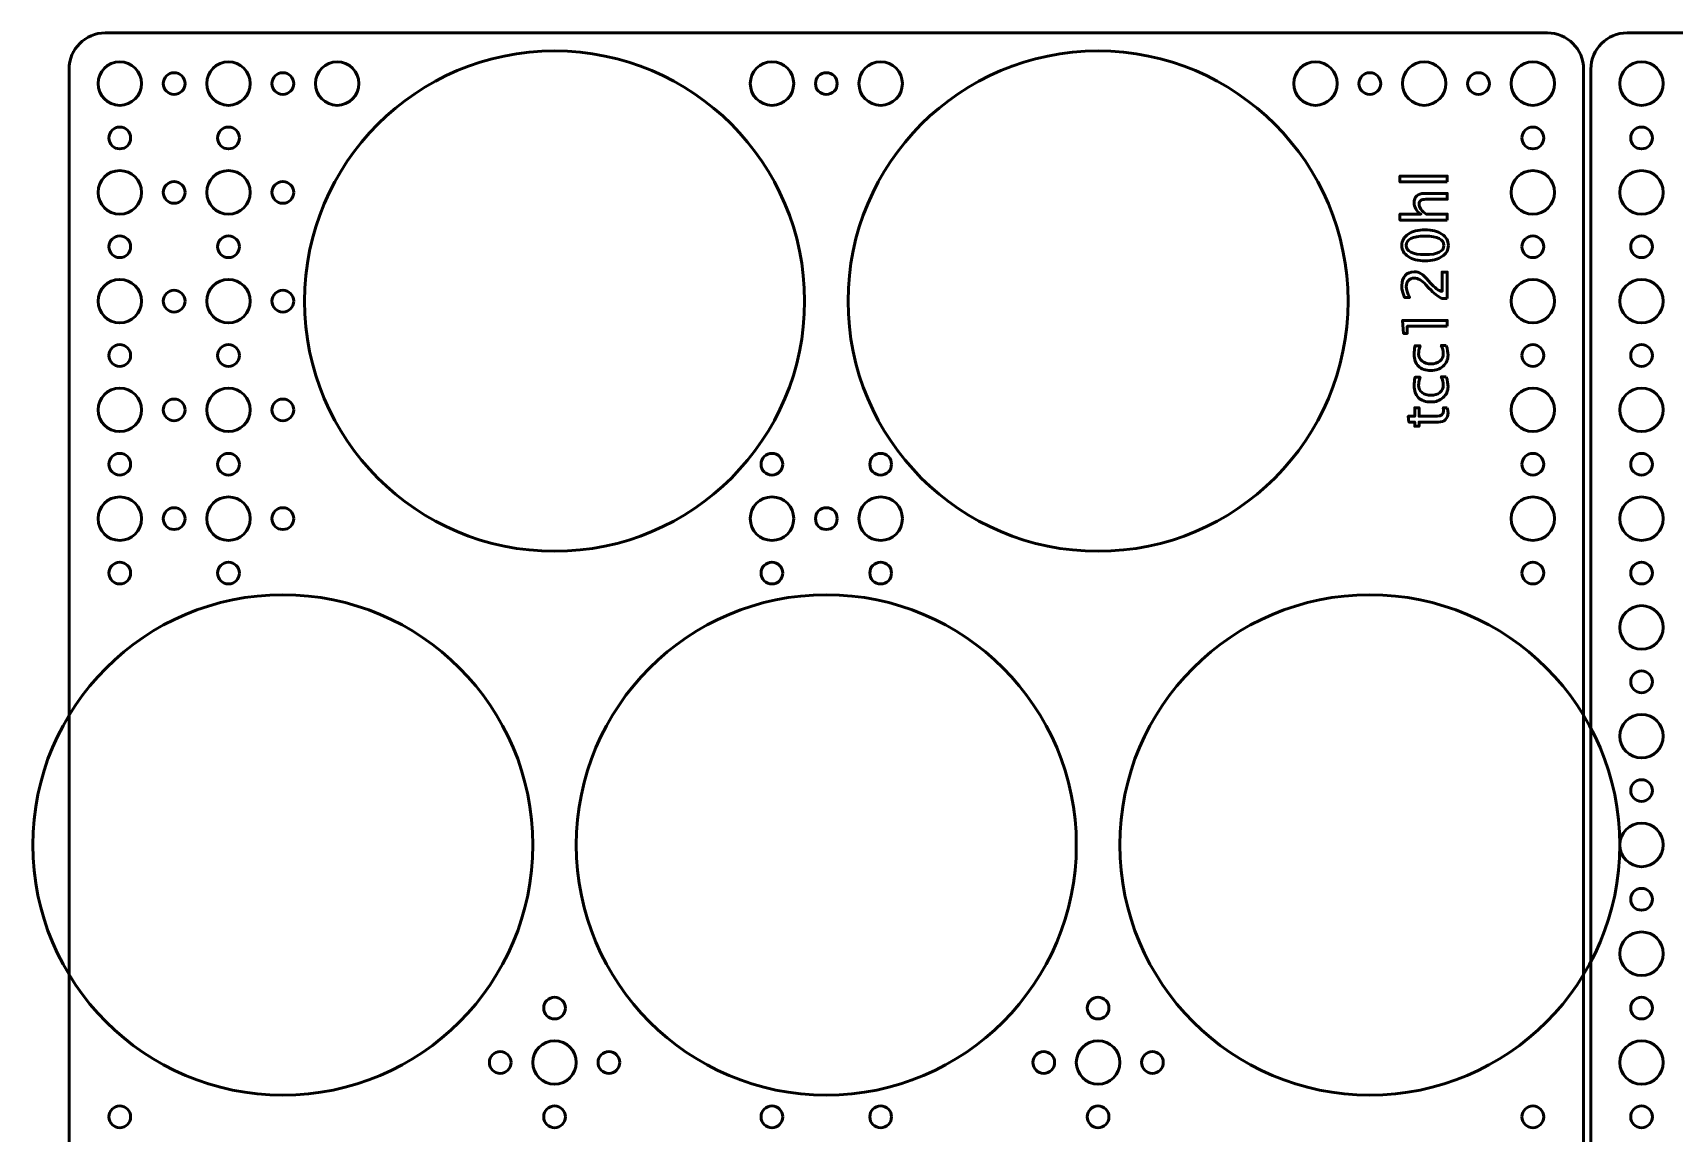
# Model space of a CAD drawing. Header units: centimetres. Extents: x -21.4 to 20.9, y -14.9 to 14.9.
# Drawn here: x -21.45 to 1.2, y -0.22 to 14.95 of the extents above; entities that cross this region are included whole.
import ezdxf

# ---------------------------------------------------------------- set-up
doc = ezdxf.new("R2010")
doc.units = ezdxf.units.CM
doc.header["$MEASUREMENT"] = 0
doc.layers.add('Layer 1', color=7, linetype='Continuous')

msp = doc.modelspace()

# ---------------------------------------------------------------- linework, layer by layer
at = {"layer": 'Layer 1', "lineweight": 53}
for centre, major_axis in [((-20.25001, 14.24999), (0, 0.30001)), ((-18.75001, 14.24999), (0, 0.30001)), ((-14.25, 11.25), (0, 3.45)), ((-17.25001, 14.24999), (0, 0.30001)), ((-11.25001, 14.24999), (0, 0.30001)), ((-6.75, 11.25), (0, 3.45)), ((-9.75001, 14.24999), (0, 0.30001)), ((-3.74999, 14.24999), (0, 0.30001)), ((-2.24999, 14.24999), (0, 0.30001)), ((-0.74999, 14.24999), (0, 0.30001)), ((0.75001, 14.24999), (0, 0.30001)), ((-19.5, 14.25), (0, 0.15)), ((-18, 14.25), (0, 0.15)), ((-10.5, 14.25), (0, 0.15)), ((-3, 14.25), (0, 0.15)), ((-1.5, 14.25), (0, 0.15)), ((0.75001, 12.74999), (0, 0.30001)), ((0.75001, 11.24999), (0, 0.30001)), ((0.75001, 9.74999), (0, 0.30001)), ((0.75001, 8.24999), (0, 0.30001)), ((-18, 3.75), (0, 3.45)), ((-10.5, 3.75), (0, 3.45)), ((-3, 3.75), (0, 3.45)), ((0.75001, 6.74999), (0, 0.30001)), ((0.75001, 5.24999), (0, 0.30001)), ((0.75001, 3.74999), (0, 0.30001)), ((0.75001, 2.24999), (0, 0.30001)), ((0.75001, 0.74999), (0, 0.30001))]:
    msp.add_ellipse(centre, major_axis=major_axis, ratio=1, dxfattribs=at)
for points, knots in [([(-20.95, -14.45), (-20.95, -14.45), (-20.95, 14.45), (-20.95, 14.45), (-20.95, 14.45), (-20.95, 14.72614), (-20.72614, 14.95), (-20.45, 14.95), (-20.45, 14.95), (-20.45, 14.95), (-0.55, 14.95), (-0.55, 14.95), (-0.55, 14.95), (-0.27386, 14.95), (-0.05, 14.72614), (-0.05, 14.45), (-0.05, 14.45), (-0.05, 14.45), (-0.05, -14.45), (-0.05, -14.45), (-0.05, -14.45), (-0.05, -14.72614), (-0.27386, -14.95), (-0.55, -14.95), (-0.55, -14.95), (-0.55, -14.95), (-20.45, -14.95), (-20.45, -14.95), (-20.45, -14.95), (-20.72614, -14.95), (-20.95, -14.72614), (-20.95, -14.45)], [0, 0, 0, 0, 0.11111111, 0.11111111, 0.11111111, 0.11111111, 0.22222222, 0.22222222, 0.22222222, 0.22222222, 0.33333333, 0.33333333, 0.33333333, 0.33333333, 0.44444444, 0.44444444, 0.44444444, 0.44444444, 0.55555556, 0.55555556, 0.55555556, 0.55555556, 0.66666667, 0.66666667, 0.66666667, 0.66666667, 0.77777778, 0.77777778, 0.77777778, 0.77777778, 1, 1, 1, 1]), ([(0.05, -14.45), (0.05, -14.45), (0.05, 14.45), (0.05, 14.45), (0.05, 14.45), (0.05, 14.72614), (0.27386, 14.95), (0.55, 14.95), (0.55, 14.95), (0.55, 14.95), (20.45, 14.95), (20.45, 14.95), (20.45, 14.95), (20.72614, 14.95), (20.95, 14.72614), (20.95, 14.45), (20.95, 14.45), (20.95, 14.45), (20.95, -14.45), (20.95, -14.45), (20.95, -14.45), (20.95, -14.72614), (20.72614, -14.95), (20.45, -14.95), (20.45, -14.95), (20.45, -14.95), (0.55, -14.95), (0.55, -14.95), (0.55, -14.95), (0.27386, -14.95), (0.05, -14.72614), (0.05, -14.45)], [0, 0, 0, 0, 0.11111111, 0.11111111, 0.11111111, 0.11111111, 0.22222222, 0.22222222, 0.22222222, 0.22222222, 0.33333333, 0.33333333, 0.33333333, 0.33333333, 0.44444444, 0.44444444, 0.44444444, 0.44444444, 0.55555556, 0.55555556, 0.55555556, 0.55555556, 0.66666667, 0.66666667, 0.66666667, 0.66666667, 0.77777778, 0.77777778, 0.77777778, 0.77777778, 1, 1, 1, 1]), ([(-20.1, 13.5), (-20.1, 13.58284), (-20.16716, 13.65), (-20.25, 13.65), (-20.25, 13.65), (-20.33284, 13.65), (-20.4, 13.58284), (-20.4, 13.5), (-20.4, 13.5), (-20.4, 13.41716), (-20.33284, 13.35), (-20.25, 13.35), (-20.25, 13.35), (-20.16716, 13.35), (-20.1, 13.41716), (-20.1, 13.5)], [0, 0, 0, 0, 0.2, 0.2, 0.2, 0.2, 0.4, 0.4, 0.4, 0.4, 0.6, 0.6, 0.6, 0.6, 1, 1, 1, 1]), ([(-18.6, 13.5), (-18.6, 13.58284), (-18.66716, 13.65), (-18.75, 13.65), (-18.75, 13.65), (-18.83284, 13.65), (-18.9, 13.58284), (-18.9, 13.5), (-18.9, 13.5), (-18.9, 13.41716), (-18.83284, 13.35), (-18.75, 13.35), (-18.75, 13.35), (-18.66716, 13.35), (-18.6, 13.41716), (-18.6, 13.5)], [0, 0, 0, 0, 0.2, 0.2, 0.2, 0.2, 0.4, 0.4, 0.4, 0.4, 0.6, 0.6, 0.6, 0.6, 1, 1, 1, 1]), ([(-0.9, 13.5), (-0.9, 13.58284), (-0.83284, 13.65), (-0.75, 13.65), (-0.75, 13.65), (-0.66716, 13.65), (-0.6, 13.58284), (-0.6, 13.5), (-0.6, 13.5), (-0.6, 13.41716), (-0.66716, 13.35), (-0.75, 13.35), (-0.75, 13.35), (-0.83284, 13.35), (-0.9, 13.41716), (-0.9, 13.5)], [0, 0, 0, 0, 0.2, 0.2, 0.2, 0.2, 0.4, 0.4, 0.4, 0.4, 0.6, 0.6, 0.6, 0.6, 1, 1, 1, 1]), ([(0.6, 13.5), (0.6, 13.58284), (0.66716, 13.65), (0.75, 13.65), (0.75, 13.65), (0.83284, 13.65), (0.9, 13.58284), (0.9, 13.5), (0.9, 13.5), (0.9, 13.41716), (0.83284, 13.35), (0.75, 13.35), (0.75, 13.35), (0.66716, 13.35), (0.6, 13.41716), (0.6, 13.5)], [0, 0, 0, 0, 0.2, 0.2, 0.2, 0.2, 0.4, 0.4, 0.4, 0.4, 0.6, 0.6, 0.6, 0.6, 1, 1, 1, 1]), ([(-19.95, 12.75), (-19.95, 12.91569), (-20.08431, 13.05), (-20.25, 13.05), (-20.25, 13.05), (-20.41569, 13.05), (-20.55, 12.91569), (-20.55, 12.75), (-20.55, 12.75), (-20.55, 12.58431), (-20.41569, 12.45), (-20.25, 12.45), (-20.25, 12.45), (-20.08431, 12.45), (-19.95, 12.58431), (-19.95, 12.75)], [0, 0, 0, 0, 0.2, 0.2, 0.2, 0.2, 0.4, 0.4, 0.4, 0.4, 0.6, 0.6, 0.6, 0.6, 1, 1, 1, 1]), ([(-18.45, 12.75), (-18.45, 12.91569), (-18.58431, 13.05), (-18.75, 13.05), (-18.75, 13.05), (-18.91569, 13.05), (-19.05, 12.91569), (-19.05, 12.75), (-19.05, 12.75), (-19.05, 12.58431), (-18.91569, 12.45), (-18.75, 12.45), (-18.75, 12.45), (-18.58431, 12.45), (-18.45, 12.58431), (-18.45, 12.75)], [0, 0, 0, 0, 0.2, 0.2, 0.2, 0.2, 0.4, 0.4, 0.4, 0.4, 0.6, 0.6, 0.6, 0.6, 1, 1, 1, 1]), ([(-1.05, 12.75), (-1.05, 12.91569), (-0.91569, 13.05), (-0.75, 13.05), (-0.75, 13.05), (-0.58431, 13.05), (-0.45, 12.91569), (-0.45, 12.75), (-0.45, 12.75), (-0.45, 12.58431), (-0.58431, 12.45), (-0.75, 12.45), (-0.75, 12.45), (-0.91569, 12.45), (-1.05, 12.58431), (-1.05, 12.75)], [0, 0, 0, 0, 0.2, 0.2, 0.2, 0.2, 0.4, 0.4, 0.4, 0.4, 0.6, 0.6, 0.6, 0.6, 1, 1, 1, 1]), ([(-19.35, 12.75), (-19.35, 12.83284), (-19.41716, 12.9), (-19.5, 12.9), (-19.5, 12.9), (-19.58284, 12.9), (-19.65, 12.83284), (-19.65, 12.75), (-19.65, 12.75), (-19.65, 12.66716), (-19.58284, 12.6), (-19.5, 12.6), (-19.5, 12.6), (-19.41716, 12.6), (-19.35, 12.66716), (-19.35, 12.75)], [0, 0, 0, 0, 0.2, 0.2, 0.2, 0.2, 0.4, 0.4, 0.4, 0.4, 0.6, 0.6, 0.6, 0.6, 1, 1, 1, 1]), ([(-17.85, 12.75), (-17.85, 12.83284), (-17.91716, 12.9), (-18, 12.9), (-18, 12.9), (-18.08284, 12.9), (-18.15, 12.83284), (-18.15, 12.75), (-18.15, 12.75), (-18.15, 12.66716), (-18.08284, 12.6), (-18, 12.6), (-18, 12.6), (-17.91716, 12.6), (-17.85, 12.66716), (-17.85, 12.75)], [0, 0, 0, 0, 0.2, 0.2, 0.2, 0.2, 0.4, 0.4, 0.4, 0.4, 0.6, 0.6, 0.6, 0.6, 1, 1, 1, 1]), ([(-20.1, 12), (-20.1, 12.08284), (-20.16716, 12.15), (-20.25, 12.15), (-20.25, 12.15), (-20.33284, 12.15), (-20.4, 12.08284), (-20.4, 12), (-20.4, 12), (-20.4, 11.91716), (-20.33284, 11.85), (-20.25, 11.85), (-20.25, 11.85), (-20.16716, 11.85), (-20.1, 11.91716), (-20.1, 12)], [0, 0, 0, 0, 0.2, 0.2, 0.2, 0.2, 0.4, 0.4, 0.4, 0.4, 0.6, 0.6, 0.6, 0.6, 1, 1, 1, 1]), ([(-18.6, 12), (-18.6, 12.08284), (-18.66716, 12.15), (-18.75, 12.15), (-18.75, 12.15), (-18.83284, 12.15), (-18.9, 12.08284), (-18.9, 12), (-18.9, 12), (-18.9, 11.91716), (-18.83284, 11.85), (-18.75, 11.85), (-18.75, 11.85), (-18.66716, 11.85), (-18.6, 11.91716), (-18.6, 12)], [0, 0, 0, 0, 0.2, 0.2, 0.2, 0.2, 0.4, 0.4, 0.4, 0.4, 0.6, 0.6, 0.6, 0.6, 1, 1, 1, 1]), ([(-0.9, 12), (-0.9, 12.08284), (-0.83284, 12.15), (-0.75, 12.15), (-0.75, 12.15), (-0.66716, 12.15), (-0.6, 12.08284), (-0.6, 12), (-0.6, 12), (-0.6, 11.91716), (-0.66716, 11.85), (-0.75, 11.85), (-0.75, 11.85), (-0.83284, 11.85), (-0.9, 11.91716), (-0.9, 12)], [0, 0, 0, 0, 0.2, 0.2, 0.2, 0.2, 0.4, 0.4, 0.4, 0.4, 0.6, 0.6, 0.6, 0.6, 1, 1, 1, 1]), ([(0.6, 12), (0.6, 12.08284), (0.66716, 12.15), (0.75, 12.15), (0.75, 12.15), (0.83284, 12.15), (0.9, 12.08284), (0.9, 12), (0.9, 12), (0.9, 11.91716), (0.83284, 11.85), (0.75, 11.85), (0.75, 11.85), (0.66716, 11.85), (0.6, 11.91716), (0.6, 12)], [0, 0, 0, 0, 0.2, 0.2, 0.2, 0.2, 0.4, 0.4, 0.4, 0.4, 0.6, 0.6, 0.6, 0.6, 1, 1, 1, 1]), ([(-19.95, 11.25), (-19.95, 11.41569), (-20.08431, 11.55), (-20.25, 11.55), (-20.25, 11.55), (-20.41569, 11.55), (-20.55, 11.41569), (-20.55, 11.25), (-20.55, 11.25), (-20.55, 11.08431), (-20.41569, 10.95), (-20.25, 10.95), (-20.25, 10.95), (-20.08431, 10.95), (-19.95, 11.08431), (-19.95, 11.25)], [0, 0, 0, 0, 0.2, 0.2, 0.2, 0.2, 0.4, 0.4, 0.4, 0.4, 0.6, 0.6, 0.6, 0.6, 1, 1, 1, 1]), ([(-19.35, 11.25), (-19.35, 11.33284), (-19.41716, 11.4), (-19.5, 11.4), (-19.5, 11.4), (-19.58284, 11.4), (-19.65, 11.33284), (-19.65, 11.25), (-19.65, 11.25), (-19.65, 11.16716), (-19.58284, 11.1), (-19.5, 11.1), (-19.5, 11.1), (-19.41716, 11.1), (-19.35, 11.16716), (-19.35, 11.25)], [0, 0, 0, 0, 0.2, 0.2, 0.2, 0.2, 0.4, 0.4, 0.4, 0.4, 0.6, 0.6, 0.6, 0.6, 1, 1, 1, 1]), ([(-18.45, 11.25), (-18.45, 11.41569), (-18.58431, 11.55), (-18.75, 11.55), (-18.75, 11.55), (-18.91569, 11.55), (-19.05, 11.41569), (-19.05, 11.25), (-19.05, 11.25), (-19.05, 11.08431), (-18.91569, 10.95), (-18.75, 10.95), (-18.75, 10.95), (-18.58431, 10.95), (-18.45, 11.08431), (-18.45, 11.25)], [0, 0, 0, 0, 0.2, 0.2, 0.2, 0.2, 0.4, 0.4, 0.4, 0.4, 0.6, 0.6, 0.6, 0.6, 1, 1, 1, 1]), ([(-17.85, 11.25), (-17.85, 11.33284), (-17.91716, 11.4), (-18, 11.4), (-18, 11.4), (-18.08284, 11.4), (-18.15, 11.33284), (-18.15, 11.25), (-18.15, 11.25), (-18.15, 11.16716), (-18.08284, 11.1), (-18, 11.1), (-18, 11.1), (-17.91716, 11.1), (-17.85, 11.16716), (-17.85, 11.25)], [0, 0, 0, 0, 0.2, 0.2, 0.2, 0.2, 0.4, 0.4, 0.4, 0.4, 0.6, 0.6, 0.6, 0.6, 1, 1, 1, 1]), ([(-1.05, 11.25), (-1.05, 11.41569), (-0.91569, 11.55), (-0.75, 11.55), (-0.75, 11.55), (-0.58431, 11.55), (-0.45, 11.41569), (-0.45, 11.25), (-0.45, 11.25), (-0.45, 11.08431), (-0.58431, 10.95), (-0.75, 10.95), (-0.75, 10.95), (-0.91569, 10.95), (-1.05, 11.08431), (-1.05, 11.25)], [0, 0, 0, 0, 0.2, 0.2, 0.2, 0.2, 0.4, 0.4, 0.4, 0.4, 0.6, 0.6, 0.6, 0.6, 1, 1, 1, 1]), ([(-20.1, 10.5), (-20.1, 10.58284), (-20.16716, 10.65), (-20.25, 10.65), (-20.25, 10.65), (-20.33284, 10.65), (-20.4, 10.58284), (-20.4, 10.5), (-20.4, 10.5), (-20.4, 10.41716), (-20.33284, 10.35), (-20.25, 10.35), (-20.25, 10.35), (-20.16716, 10.35), (-20.1, 10.41716), (-20.1, 10.5)], [0, 0, 0, 0, 0.2, 0.2, 0.2, 0.2, 0.4, 0.4, 0.4, 0.4, 0.6, 0.6, 0.6, 0.6, 1, 1, 1, 1]), ([(-18.6, 10.5), (-18.6, 10.58284), (-18.66716, 10.65), (-18.75, 10.65), (-18.75, 10.65), (-18.83284, 10.65), (-18.9, 10.58284), (-18.9, 10.5), (-18.9, 10.5), (-18.9, 10.41716), (-18.83284, 10.35), (-18.75, 10.35), (-18.75, 10.35), (-18.66716, 10.35), (-18.6, 10.41716), (-18.6, 10.5)], [0, 0, 0, 0, 0.2, 0.2, 0.2, 0.2, 0.4, 0.4, 0.4, 0.4, 0.6, 0.6, 0.6, 0.6, 1, 1, 1, 1]), ([(-0.9, 10.5), (-0.9, 10.58284), (-0.83284, 10.65), (-0.75, 10.65), (-0.75, 10.65), (-0.66716, 10.65), (-0.6, 10.58284), (-0.6, 10.5), (-0.6, 10.5), (-0.6, 10.41716), (-0.66716, 10.35), (-0.75, 10.35), (-0.75, 10.35), (-0.83284, 10.35), (-0.9, 10.41716), (-0.9, 10.5)], [0, 0, 0, 0, 0.2, 0.2, 0.2, 0.2, 0.4, 0.4, 0.4, 0.4, 0.6, 0.6, 0.6, 0.6, 1, 1, 1, 1]), ([(0.6, 10.5), (0.6, 10.58284), (0.66716, 10.65), (0.75, 10.65), (0.75, 10.65), (0.83284, 10.65), (0.9, 10.58284), (0.9, 10.5), (0.9, 10.5), (0.9, 10.41716), (0.83284, 10.35), (0.75, 10.35), (0.75, 10.35), (0.66716, 10.35), (0.6, 10.41716), (0.6, 10.5)], [0, 0, 0, 0, 0.2, 0.2, 0.2, 0.2, 0.4, 0.4, 0.4, 0.4, 0.6, 0.6, 0.6, 0.6, 1, 1, 1, 1]), ([(-19.95, 9.75), (-19.95, 9.91569), (-20.08431, 10.05), (-20.25, 10.05), (-20.25, 10.05), (-20.41569, 10.05), (-20.55, 9.91569), (-20.55, 9.75), (-20.55, 9.75), (-20.55, 9.58431), (-20.41569, 9.45), (-20.25, 9.45), (-20.25, 9.45), (-20.08431, 9.45), (-19.95, 9.58431), (-19.95, 9.75)], [0, 0, 0, 0, 0.2, 0.2, 0.2, 0.2, 0.4, 0.4, 0.4, 0.4, 0.6, 0.6, 0.6, 0.6, 1, 1, 1, 1]), ([(-18.45, 9.75), (-18.45, 9.91569), (-18.58431, 10.05), (-18.75, 10.05), (-18.75, 10.05), (-18.91569, 10.05), (-19.05, 9.91569), (-19.05, 9.75), (-19.05, 9.75), (-19.05, 9.58431), (-18.91569, 9.45), (-18.75, 9.45), (-18.75, 9.45), (-18.58431, 9.45), (-18.45, 9.58431), (-18.45, 9.75)], [0, 0, 0, 0, 0.2, 0.2, 0.2, 0.2, 0.4, 0.4, 0.4, 0.4, 0.6, 0.6, 0.6, 0.6, 1, 1, 1, 1]), ([(-1.05, 9.75), (-1.05, 9.91569), (-0.91569, 10.05), (-0.75, 10.05), (-0.75, 10.05), (-0.58431, 10.05), (-0.45, 9.91569), (-0.45, 9.75), (-0.45, 9.75), (-0.45, 9.58431), (-0.58431, 9.45), (-0.75, 9.45), (-0.75, 9.45), (-0.91569, 9.45), (-1.05, 9.58431), (-1.05, 9.75)], [0, 0, 0, 0, 0.2, 0.2, 0.2, 0.2, 0.4, 0.4, 0.4, 0.4, 0.6, 0.6, 0.6, 0.6, 1, 1, 1, 1]), ([(-19.35, 9.75), (-19.35, 9.83284), (-19.41716, 9.9), (-19.5, 9.9), (-19.5, 9.9), (-19.58284, 9.9), (-19.65, 9.83284), (-19.65, 9.75), (-19.65, 9.75), (-19.65, 9.66716), (-19.58284, 9.6), (-19.5, 9.6), (-19.5, 9.6), (-19.41716, 9.6), (-19.35, 9.66716), (-19.35, 9.75)], [0, 0, 0, 0, 0.2, 0.2, 0.2, 0.2, 0.4, 0.4, 0.4, 0.4, 0.6, 0.6, 0.6, 0.6, 1, 1, 1, 1]), ([(-17.85, 9.75), (-17.85, 9.83284), (-17.91716, 9.9), (-18, 9.9), (-18, 9.9), (-18.08284, 9.9), (-18.15, 9.83284), (-18.15, 9.75), (-18.15, 9.75), (-18.15, 9.66716), (-18.08284, 9.6), (-18, 9.6), (-18, 9.6), (-17.91716, 9.6), (-17.85, 9.66716), (-17.85, 9.75)], [0, 0, 0, 0, 0.2, 0.2, 0.2, 0.2, 0.4, 0.4, 0.4, 0.4, 0.6, 0.6, 0.6, 0.6, 1, 1, 1, 1]), ([(-20.1, 9), (-20.1, 9.08284), (-20.16716, 9.15), (-20.25, 9.15), (-20.25, 9.15), (-20.33284, 9.15), (-20.4, 9.08284), (-20.4, 9), (-20.4, 9), (-20.4, 8.91716), (-20.33284, 8.85), (-20.25, 8.85), (-20.25, 8.85), (-20.16716, 8.85), (-20.1, 8.91716), (-20.1, 9)], [0, 0, 0, 0, 0.2, 0.2, 0.2, 0.2, 0.4, 0.4, 0.4, 0.4, 0.6, 0.6, 0.6, 0.6, 1, 1, 1, 1]), ([(-18.6, 9), (-18.6, 9.08284), (-18.66716, 9.15), (-18.75, 9.15), (-18.75, 9.15), (-18.83284, 9.15), (-18.9, 9.08284), (-18.9, 9), (-18.9, 9), (-18.9, 8.91716), (-18.83284, 8.85), (-18.75, 8.85), (-18.75, 8.85), (-18.66716, 8.85), (-18.6, 8.91716), (-18.6, 9)], [0, 0, 0, 0, 0.2, 0.2, 0.2, 0.2, 0.4, 0.4, 0.4, 0.4, 0.6, 0.6, 0.6, 0.6, 1, 1, 1, 1]), ([(-11.1, 9), (-11.1, 9.08284), (-11.16716, 9.15), (-11.25, 9.15), (-11.25, 9.15), (-11.33284, 9.15), (-11.4, 9.08284), (-11.4, 9), (-11.4, 9), (-11.4, 8.91716), (-11.33284, 8.85), (-11.25, 8.85), (-11.25, 8.85), (-11.16716, 8.85), (-11.1, 8.91716), (-11.1, 9)], [0, 0, 0, 0, 0.2, 0.2, 0.2, 0.2, 0.4, 0.4, 0.4, 0.4, 0.6, 0.6, 0.6, 0.6, 1, 1, 1, 1]), ([(-9.6, 9), (-9.6, 9.08284), (-9.66716, 9.15), (-9.75, 9.15), (-9.75, 9.15), (-9.83284, 9.15), (-9.9, 9.08284), (-9.9, 9), (-9.9, 9), (-9.9, 8.91716), (-9.83284, 8.85), (-9.75, 8.85), (-9.75, 8.85), (-9.66716, 8.85), (-9.6, 8.91716), (-9.6, 9)], [0, 0, 0, 0, 0.2, 0.2, 0.2, 0.2, 0.4, 0.4, 0.4, 0.4, 0.6, 0.6, 0.6, 0.6, 1, 1, 1, 1]), ([(-0.9, 9), (-0.9, 9.08284), (-0.83284, 9.15), (-0.75, 9.15), (-0.75, 9.15), (-0.66716, 9.15), (-0.6, 9.08284), (-0.6, 9), (-0.6, 9), (-0.6, 8.91716), (-0.66716, 8.85), (-0.75, 8.85), (-0.75, 8.85), (-0.83284, 8.85), (-0.9, 8.91716), (-0.9, 9)], [0, 0, 0, 0, 0.2, 0.2, 0.2, 0.2, 0.4, 0.4, 0.4, 0.4, 0.6, 0.6, 0.6, 0.6, 1, 1, 1, 1]), ([(0.6, 9), (0.6, 9.08284), (0.66716, 9.15), (0.75, 9.15), (0.75, 9.15), (0.83284, 9.15), (0.9, 9.08284), (0.9, 9), (0.9, 9), (0.9, 8.91716), (0.83284, 8.85), (0.75, 8.85), (0.75, 8.85), (0.66716, 8.85), (0.6, 8.91716), (0.6, 9)], [0, 0, 0, 0, 0.2, 0.2, 0.2, 0.2, 0.4, 0.4, 0.4, 0.4, 0.6, 0.6, 0.6, 0.6, 1, 1, 1, 1]), ([(-19.95, 8.25), (-19.95, 8.41569), (-20.08431, 8.55), (-20.25, 8.55), (-20.25, 8.55), (-20.41569, 8.55), (-20.55, 8.41569), (-20.55, 8.25), (-20.55, 8.25), (-20.55, 8.08431), (-20.41569, 7.95), (-20.25, 7.95), (-20.25, 7.95), (-20.08431, 7.95), (-19.95, 8.08431), (-19.95, 8.25)], [0, 0, 0, 0, 0.2, 0.2, 0.2, 0.2, 0.4, 0.4, 0.4, 0.4, 0.6, 0.6, 0.6, 0.6, 1, 1, 1, 1]), ([(-19.35, 8.25), (-19.35, 8.33284), (-19.41716, 8.4), (-19.5, 8.4), (-19.5, 8.4), (-19.58284, 8.4), (-19.65, 8.33284), (-19.65, 8.25), (-19.65, 8.25), (-19.65, 8.16716), (-19.58284, 8.1), (-19.5, 8.1), (-19.5, 8.1), (-19.41716, 8.1), (-19.35, 8.16716), (-19.35, 8.25)], [0, 0, 0, 0, 0.2, 0.2, 0.2, 0.2, 0.4, 0.4, 0.4, 0.4, 0.6, 0.6, 0.6, 0.6, 1, 1, 1, 1]), ([(-18.45, 8.25), (-18.45, 8.41569), (-18.58431, 8.55), (-18.75, 8.55), (-18.75, 8.55), (-18.91569, 8.55), (-19.05, 8.41569), (-19.05, 8.25), (-19.05, 8.25), (-19.05, 8.08431), (-18.91569, 7.95), (-18.75, 7.95), (-18.75, 7.95), (-18.58431, 7.95), (-18.45, 8.08431), (-18.45, 8.25)], [0, 0, 0, 0, 0.2, 0.2, 0.2, 0.2, 0.4, 0.4, 0.4, 0.4, 0.6, 0.6, 0.6, 0.6, 1, 1, 1, 1]), ([(-17.85, 8.25), (-17.85, 8.33284), (-17.91716, 8.4), (-18, 8.4), (-18, 8.4), (-18.08284, 8.4), (-18.15, 8.33284), (-18.15, 8.25), (-18.15, 8.25), (-18.15, 8.16716), (-18.08284, 8.1), (-18, 8.1), (-18, 8.1), (-17.91716, 8.1), (-17.85, 8.16716), (-17.85, 8.25)], [0, 0, 0, 0, 0.2, 0.2, 0.2, 0.2, 0.4, 0.4, 0.4, 0.4, 0.6, 0.6, 0.6, 0.6, 1, 1, 1, 1]), ([(-10.95, 8.25), (-10.95, 8.41569), (-11.08431, 8.55), (-11.25, 8.55), (-11.25, 8.55), (-11.41569, 8.55), (-11.55, 8.41569), (-11.55, 8.25), (-11.55, 8.25), (-11.55, 8.08431), (-11.41569, 7.95), (-11.25, 7.95), (-11.25, 7.95), (-11.08431, 7.95), (-10.95, 8.08431), (-10.95, 8.25)], [0, 0, 0, 0, 0.2, 0.2, 0.2, 0.2, 0.4, 0.4, 0.4, 0.4, 0.6, 0.6, 0.6, 0.6, 1, 1, 1, 1]), ([(-10.35, 8.25), (-10.35, 8.33284), (-10.41716, 8.4), (-10.5, 8.4), (-10.5, 8.4), (-10.58284, 8.4), (-10.65, 8.33284), (-10.65, 8.25), (-10.65, 8.25), (-10.65, 8.16716), (-10.58284, 8.1), (-10.5, 8.1), (-10.5, 8.1), (-10.41716, 8.1), (-10.35, 8.16716), (-10.35, 8.25)], [0, 0, 0, 0, 0.2, 0.2, 0.2, 0.2, 0.4, 0.4, 0.4, 0.4, 0.6, 0.6, 0.6, 0.6, 1, 1, 1, 1]), ([(-9.45, 8.25), (-9.45, 8.41569), (-9.58431, 8.55), (-9.75, 8.55), (-9.75, 8.55), (-9.91569, 8.55), (-10.05, 8.41569), (-10.05, 8.25), (-10.05, 8.25), (-10.05, 8.08431), (-9.91569, 7.95), (-9.75, 7.95), (-9.75, 7.95), (-9.58431, 7.95), (-9.45, 8.08431), (-9.45, 8.25)], [0, 0, 0, 0, 0.2, 0.2, 0.2, 0.2, 0.4, 0.4, 0.4, 0.4, 0.6, 0.6, 0.6, 0.6, 1, 1, 1, 1]), ([(-1.05, 8.25), (-1.05, 8.41569), (-0.91569, 8.55), (-0.75, 8.55), (-0.75, 8.55), (-0.58431, 8.55), (-0.45, 8.41569), (-0.45, 8.25), (-0.45, 8.25), (-0.45, 8.08431), (-0.58431, 7.95), (-0.75, 7.95), (-0.75, 7.95), (-0.91569, 7.95), (-1.05, 8.08431), (-1.05, 8.25)], [0, 0, 0, 0, 0.2, 0.2, 0.2, 0.2, 0.4, 0.4, 0.4, 0.4, 0.6, 0.6, 0.6, 0.6, 1, 1, 1, 1]), ([(-20.1, 7.5), (-20.1, 7.58284), (-20.16716, 7.65), (-20.25, 7.65), (-20.25, 7.65), (-20.33284, 7.65), (-20.4, 7.58284), (-20.4, 7.5), (-20.4, 7.5), (-20.4, 7.41716), (-20.33284, 7.35), (-20.25, 7.35), (-20.25, 7.35), (-20.16716, 7.35), (-20.1, 7.41716), (-20.1, 7.5)], [0, 0, 0, 0, 0.2, 0.2, 0.2, 0.2, 0.4, 0.4, 0.4, 0.4, 0.6, 0.6, 0.6, 0.6, 1, 1, 1, 1]), ([(-18.6, 7.5), (-18.6, 7.58284), (-18.66716, 7.65), (-18.75, 7.65), (-18.75, 7.65), (-18.83284, 7.65), (-18.9, 7.58284), (-18.9, 7.5), (-18.9, 7.5), (-18.9, 7.41716), (-18.83284, 7.35), (-18.75, 7.35), (-18.75, 7.35), (-18.66716, 7.35), (-18.6, 7.41716), (-18.6, 7.5)], [0, 0, 0, 0, 0.2, 0.2, 0.2, 0.2, 0.4, 0.4, 0.4, 0.4, 0.6, 0.6, 0.6, 0.6, 1, 1, 1, 1]), ([(-11.1, 7.5), (-11.1, 7.58284), (-11.16716, 7.65), (-11.25, 7.65), (-11.25, 7.65), (-11.33284, 7.65), (-11.4, 7.58284), (-11.4, 7.5), (-11.4, 7.5), (-11.4, 7.41716), (-11.33284, 7.35), (-11.25, 7.35), (-11.25, 7.35), (-11.16716, 7.35), (-11.1, 7.41716), (-11.1, 7.5)], [0, 0, 0, 0, 0.2, 0.2, 0.2, 0.2, 0.4, 0.4, 0.4, 0.4, 0.6, 0.6, 0.6, 0.6, 1, 1, 1, 1]), ([(-9.6, 7.5), (-9.6, 7.58284), (-9.66716, 7.65), (-9.75, 7.65), (-9.75, 7.65), (-9.83284, 7.65), (-9.9, 7.58284), (-9.9, 7.5), (-9.9, 7.5), (-9.9, 7.41716), (-9.83284, 7.35), (-9.75, 7.35), (-9.75, 7.35), (-9.66716, 7.35), (-9.6, 7.41716), (-9.6, 7.5)], [0, 0, 0, 0, 0.2, 0.2, 0.2, 0.2, 0.4, 0.4, 0.4, 0.4, 0.6, 0.6, 0.6, 0.6, 1, 1, 1, 1]), ([(-0.9, 7.5), (-0.9, 7.58284), (-0.83284, 7.65), (-0.75, 7.65), (-0.75, 7.65), (-0.66716, 7.65), (-0.6, 7.58284), (-0.6, 7.5), (-0.6, 7.5), (-0.6, 7.41716), (-0.66716, 7.35), (-0.75, 7.35), (-0.75, 7.35), (-0.83284, 7.35), (-0.9, 7.41716), (-0.9, 7.5)], [0, 0, 0, 0, 0.2, 0.2, 0.2, 0.2, 0.4, 0.4, 0.4, 0.4, 0.6, 0.6, 0.6, 0.6, 1, 1, 1, 1]), ([(0.6, 7.5), (0.6, 7.58284), (0.66716, 7.65), (0.75, 7.65), (0.75, 7.65), (0.83284, 7.65), (0.9, 7.58284), (0.9, 7.5), (0.9, 7.5), (0.9, 7.41716), (0.83284, 7.35), (0.75, 7.35), (0.75, 7.35), (0.66716, 7.35), (0.6, 7.41716), (0.6, 7.5)], [0, 0, 0, 0, 0.2, 0.2, 0.2, 0.2, 0.4, 0.4, 0.4, 0.4, 0.6, 0.6, 0.6, 0.6, 1, 1, 1, 1]), ([(0.6, 6), (0.6, 6.08284), (0.66716, 6.15), (0.75, 6.15), (0.75, 6.15), (0.83284, 6.15), (0.9, 6.08284), (0.9, 6), (0.9, 6), (0.9, 5.91716), (0.83284, 5.85), (0.75, 5.85), (0.75, 5.85), (0.66716, 5.85), (0.6, 5.91716), (0.6, 6)], [0, 0, 0, 0, 0.2, 0.2, 0.2, 0.2, 0.4, 0.4, 0.4, 0.4, 0.6, 0.6, 0.6, 0.6, 1, 1, 1, 1]), ([(0.6, 4.5), (0.6, 4.58284), (0.66716, 4.65), (0.75, 4.65), (0.75, 4.65), (0.83284, 4.65), (0.9, 4.58284), (0.9, 4.5), (0.9, 4.5), (0.9, 4.41716), (0.83284, 4.35), (0.75, 4.35), (0.75, 4.35), (0.66716, 4.35), (0.6, 4.41716), (0.6, 4.5)], [0, 0, 0, 0, 0.2, 0.2, 0.2, 0.2, 0.4, 0.4, 0.4, 0.4, 0.6, 0.6, 0.6, 0.6, 1, 1, 1, 1]), ([(0.6, 3), (0.6, 3.08284), (0.66716, 3.15), (0.75, 3.15), (0.75, 3.15), (0.83284, 3.15), (0.9, 3.08284), (0.9, 3), (0.9, 3), (0.9, 2.91716), (0.83284, 2.85), (0.75, 2.85), (0.75, 2.85), (0.66716, 2.85), (0.6, 2.91716), (0.6, 3)], [0, 0, 0, 0, 0.2, 0.2, 0.2, 0.2, 0.4, 0.4, 0.4, 0.4, 0.6, 0.6, 0.6, 0.6, 1, 1, 1, 1]), ([(-14.1, 1.5), (-14.1, 1.58284), (-14.16716, 1.65), (-14.25, 1.65), (-14.25, 1.65), (-14.33284, 1.65), (-14.4, 1.58284), (-14.4, 1.5), (-14.4, 1.5), (-14.4, 1.41716), (-14.33284, 1.35), (-14.25, 1.35), (-14.25, 1.35), (-14.16716, 1.35), (-14.1, 1.41716), (-14.1, 1.5)], [0, 0, 0, 0, 0.2, 0.2, 0.2, 0.2, 0.4, 0.4, 0.4, 0.4, 0.6, 0.6, 0.6, 0.6, 1, 1, 1, 1]), ([(-6.6, 1.5), (-6.6, 1.58284), (-6.66716, 1.65), (-6.75, 1.65), (-6.75, 1.65), (-6.83284, 1.65), (-6.9, 1.58284), (-6.9, 1.5), (-6.9, 1.5), (-6.9, 1.41716), (-6.83284, 1.35), (-6.75, 1.35), (-6.75, 1.35), (-6.66716, 1.35), (-6.6, 1.41716), (-6.6, 1.5)], [0, 0, 0, 0, 0.2, 0.2, 0.2, 0.2, 0.4, 0.4, 0.4, 0.4, 0.6, 0.6, 0.6, 0.6, 1, 1, 1, 1]), ([(0.6, 1.5), (0.6, 1.58284), (0.66716, 1.65), (0.75, 1.65), (0.75, 1.65), (0.83284, 1.65), (0.9, 1.58284), (0.9, 1.5), (0.9, 1.5), (0.9, 1.41716), (0.83284, 1.35), (0.75, 1.35), (0.75, 1.35), (0.66716, 1.35), (0.6, 1.41716), (0.6, 1.5)], [0, 0, 0, 0, 0.2, 0.2, 0.2, 0.2, 0.4, 0.4, 0.4, 0.4, 0.6, 0.6, 0.6, 0.6, 1, 1, 1, 1]), ([(-13.95, 0.75), (-13.95, 0.91569), (-14.08431, 1.05), (-14.25, 1.05), (-14.25, 1.05), (-14.41569, 1.05), (-14.55, 0.91569), (-14.55, 0.75), (-14.55, 0.75), (-14.55, 0.58431), (-14.41569, 0.45), (-14.25, 0.45), (-14.25, 0.45), (-14.08431, 0.45), (-13.95, 0.58431), (-13.95, 0.75)], [0, 0, 0, 0, 0.2, 0.2, 0.2, 0.2, 0.4, 0.4, 0.4, 0.4, 0.6, 0.6, 0.6, 0.6, 1, 1, 1, 1]), ([(-6.45, 0.75), (-6.45, 0.91569), (-6.58431, 1.05), (-6.75, 1.05), (-6.75, 1.05), (-6.91569, 1.05), (-7.05, 0.91569), (-7.05, 0.75), (-7.05, 0.75), (-7.05, 0.58431), (-6.91569, 0.45), (-6.75, 0.45), (-6.75, 0.45), (-6.58431, 0.45), (-6.45, 0.58431), (-6.45, 0.75)], [0, 0, 0, 0, 0.2, 0.2, 0.2, 0.2, 0.4, 0.4, 0.4, 0.4, 0.6, 0.6, 0.6, 0.6, 1, 1, 1, 1]), ([(-14.85, 0.75), (-14.85, 0.83284), (-14.91716, 0.9), (-15, 0.9), (-15, 0.9), (-15.08284, 0.9), (-15.15, 0.83284), (-15.15, 0.75), (-15.15, 0.75), (-15.15, 0.66716), (-15.08284, 0.6), (-15, 0.6), (-15, 0.6), (-14.91716, 0.6), (-14.85, 0.66716), (-14.85, 0.75)], [0, 0, 0, 0, 0.2, 0.2, 0.2, 0.2, 0.4, 0.4, 0.4, 0.4, 0.6, 0.6, 0.6, 0.6, 1, 1, 1, 1]), ([(-13.35, 0.75), (-13.35, 0.83284), (-13.41716, 0.9), (-13.5, 0.9), (-13.5, 0.9), (-13.58284, 0.9), (-13.65, 0.83284), (-13.65, 0.75), (-13.65, 0.75), (-13.65, 0.66716), (-13.58284, 0.6), (-13.5, 0.6), (-13.5, 0.6), (-13.41716, 0.6), (-13.35, 0.66716), (-13.35, 0.75)], [0, 0, 0, 0, 0.2, 0.2, 0.2, 0.2, 0.4, 0.4, 0.4, 0.4, 0.6, 0.6, 0.6, 0.6, 1, 1, 1, 1]), ([(-7.35, 0.75), (-7.35, 0.83284), (-7.41716, 0.9), (-7.5, 0.9), (-7.5, 0.9), (-7.58284, 0.9), (-7.65, 0.83284), (-7.65, 0.75), (-7.65, 0.75), (-7.65, 0.66716), (-7.58284, 0.6), (-7.5, 0.6), (-7.5, 0.6), (-7.41716, 0.6), (-7.35, 0.66716), (-7.35, 0.75)], [0, 0, 0, 0, 0.2, 0.2, 0.2, 0.2, 0.4, 0.4, 0.4, 0.4, 0.6, 0.6, 0.6, 0.6, 1, 1, 1, 1]), ([(-5.85, 0.75), (-5.85, 0.83284), (-5.91716, 0.9), (-6, 0.9), (-6, 0.9), (-6.08284, 0.9), (-6.15, 0.83284), (-6.15, 0.75), (-6.15, 0.75), (-6.15, 0.66716), (-6.08284, 0.6), (-6, 0.6), (-6, 0.6), (-5.91716, 0.6), (-5.85, 0.66716), (-5.85, 0.75)], [0, 0, 0, 0, 0.2, 0.2, 0.2, 0.2, 0.4, 0.4, 0.4, 0.4, 0.6, 0.6, 0.6, 0.6, 1, 1, 1, 1]), ([(-20.1, 0), (-20.1, 0.08284), (-20.16716, 0.15), (-20.25, 0.15), (-20.25, 0.15), (-20.33284, 0.15), (-20.4, 0.08284), (-20.4, 0), (-20.4, 0), (-20.4, -0.08284), (-20.33284, -0.15), (-20.25, -0.15), (-20.25, -0.15), (-20.16716, -0.15), (-20.1, -0.08284), (-20.1, 0)], [0, 0, 0, 0, 0.2, 0.2, 0.2, 0.2, 0.4, 0.4, 0.4, 0.4, 0.6, 0.6, 0.6, 0.6, 1, 1, 1, 1]), ([(-14.1, 0), (-14.1, 0.08284), (-14.16716, 0.15), (-14.25, 0.15), (-14.25, 0.15), (-14.33284, 0.15), (-14.4, 0.08284), (-14.4, 0), (-14.4, 0), (-14.4, -0.08284), (-14.33284, -0.15), (-14.25, -0.15), (-14.25, -0.15), (-14.16716, -0.15), (-14.1, -0.08284), (-14.1, 0)], [0, 0, 0, 0, 0.2, 0.2, 0.2, 0.2, 0.4, 0.4, 0.4, 0.4, 0.6, 0.6, 0.6, 0.6, 1, 1, 1, 1]), ([(-11.1, 0), (-11.1, 0.08284), (-11.16716, 0.15), (-11.25, 0.15), (-11.25, 0.15), (-11.33284, 0.15), (-11.4, 0.08284), (-11.4, 0), (-11.4, 0), (-11.4, -0.08284), (-11.33284, -0.15), (-11.25, -0.15), (-11.25, -0.15), (-11.16716, -0.15), (-11.1, -0.08284), (-11.1, 0)], [0, 0, 0, 0, 0.2, 0.2, 0.2, 0.2, 0.4, 0.4, 0.4, 0.4, 0.6, 0.6, 0.6, 0.6, 1, 1, 1, 1]), ([(-9.6, 0), (-9.6, 0.08284), (-9.66716, 0.15), (-9.75, 0.15), (-9.75, 0.15), (-9.83284, 0.15), (-9.9, 0.08284), (-9.9, 0), (-9.9, 0), (-9.9, -0.08284), (-9.83284, -0.15), (-9.75, -0.15), (-9.75, -0.15), (-9.66716, -0.15), (-9.6, -0.08284), (-9.6, 0)], [0, 0, 0, 0, 0.2, 0.2, 0.2, 0.2, 0.4, 0.4, 0.4, 0.4, 0.6, 0.6, 0.6, 0.6, 1, 1, 1, 1]), ([(-6.6, 0), (-6.6, 0.08284), (-6.66716, 0.15), (-6.75, 0.15), (-6.75, 0.15), (-6.83284, 0.15), (-6.9, 0.08284), (-6.9, 0), (-6.9, 0), (-6.9, -0.08284), (-6.83284, -0.15), (-6.75, -0.15), (-6.75, -0.15), (-6.66716, -0.15), (-6.6, -0.08284), (-6.6, 0)], [0, 0, 0, 0, 0.2, 0.2, 0.2, 0.2, 0.4, 0.4, 0.4, 0.4, 0.6, 0.6, 0.6, 0.6, 1, 1, 1, 1]), ([(-0.9, 0), (-0.9, -0.08284), (-0.83284, -0.15), (-0.75, -0.15), (-0.75, -0.15), (-0.66716, -0.15), (-0.6, -0.08284), (-0.6, 0), (-0.6, 0), (-0.6, 0.08284), (-0.66716, 0.15), (-0.75, 0.15), (-0.75, 0.15), (-0.83284, 0.15), (-0.9, 0.08284), (-0.9, 0)], [0, 0, 0, 0, 0.2, 0.2, 0.2, 0.2, 0.4, 0.4, 0.4, 0.4, 0.6, 0.6, 0.6, 0.6, 1, 1, 1, 1]), ([(0.6, 0), (0.6, 0.08284), (0.66716, 0.15), (0.75, 0.15), (0.75, 0.15), (0.83284, 0.15), (0.9, 0.08284), (0.9, 0), (0.9, 0), (0.9, -0.08284), (0.83284, -0.15), (0.75, -0.15), (0.75, -0.15), (0.66716, -0.15), (0.6, -0.08284), (0.6, 0)], [0, 0, 0, 0, 0.2, 0.2, 0.2, 0.2, 0.4, 0.4, 0.4, 0.4, 0.6, 0.6, 0.6, 0.6, 1, 1, 1, 1])]:
    msp.add_open_spline(points, degree=3, knots=knots, dxfattribs=at)
at = {"layer": 'Layer 1', "color": 5, "lineweight": 53}
for points, knots in [([(-1.93123, 12.89353), (-1.93123, 12.89353), (-2.58401, 12.89353), (-2.58401, 12.89353), (-2.58401, 12.89353), (-2.58401, 12.89353), (-2.58401, 12.97481), (-2.58401, 12.97481), (-2.58401, 12.97481), (-2.58401, 12.97481), (-1.93123, 12.97481), (-1.93123, 12.97481), (-1.93123, 12.97481), (-1.93123, 12.97481), (-1.93123, 12.89353), (-1.93123, 12.89353)], [0, 0, 0, 0, 0.2, 0.2, 0.2, 0.2, 0.4, 0.4, 0.4, 0.4, 0.6, 0.6, 0.6, 0.6, 1, 1, 1, 1]), ([(-1.93123, 12.36803), (-1.93123, 12.36803), (-2.58401, 12.36803), (-2.58401, 12.36803), (-2.58401, 12.36803), (-2.58401, 12.36803), (-2.58401, 12.44931), (-2.58401, 12.44931), (-2.58401, 12.44931), (-2.58401, 12.44931), (-2.29516, 12.44931), (-2.29516, 12.44931), (-2.29516, 12.44931), (-2.35795, 12.49235), (-2.38928, 12.54513), (-2.38928, 12.6075), (-2.38928, 12.6075), (-2.38928, 12.64673), (-2.377, 12.67791), (-2.35231, 12.70091), (-2.35231, 12.70091), (-2.32775, 12.72391), (-2.29459, 12.73549), (-2.25311, 12.73549), (-2.25311, 12.73549), (-2.25311, 12.73549), (-1.93123, 12.73549), (-1.93123, 12.73549), (-1.93123, 12.73549), (-1.93123, 12.73549), (-1.93123, 12.6542), (-1.93123, 12.6542), (-1.93123, 12.6542), (-1.93123, 12.6542), (-2.22658, 12.6542), (-2.22658, 12.6542), (-2.22658, 12.6542), (-2.25988, 12.6542), (-2.28359, 12.64927), (-2.2977, 12.63953), (-2.2977, 12.63953), (-2.31195, 12.62965), (-2.319, 12.61342), (-2.319, 12.5907), (-2.319, 12.5907), (-2.319, 12.54075), (-2.28641, 12.49362), (-2.22121, 12.44931), (-2.22121, 12.44931), (-2.22121, 12.44931), (-1.93123, 12.44931), (-1.93123, 12.44931), (-1.93123, 12.44931), (-1.93123, 12.44931), (-1.93123, 12.36803), (-1.93123, 12.36803)], [0, 0, 0, 0, 0.06666667, 0.06666667, 0.06666667, 0.06666667, 0.13333333, 0.13333333, 0.13333333, 0.13333333, 0.2, 0.2, 0.2, 0.2, 0.26666667, 0.26666667, 0.26666667, 0.26666667, 0.33333333, 0.33333333, 0.33333333, 0.33333333, 0.4, 0.4, 0.4, 0.4, 0.46666667, 0.46666667, 0.46666667, 0.46666667, 0.53333333, 0.53333333, 0.53333333, 0.53333333, 0.6, 0.6, 0.6, 0.6, 0.66666667, 0.66666667, 0.66666667, 0.66666667, 0.73333333, 0.73333333, 0.73333333, 0.73333333, 0.8, 0.8, 0.8, 0.8, 0.86666667, 0.86666667, 0.86666667, 0.86666667, 1, 1, 1, 1]), ([(-1.91599, 12.01892), (-1.91599, 11.95471), (-1.94548, 11.90292), (-2.00433, 11.86369), (-2.00433, 11.86369), (-2.06317, 11.82432), (-2.14078, 11.80471), (-2.2373, 11.80471), (-2.2373, 11.80471), (-2.33382, 11.80471), (-2.41143, 11.82432), (-2.47028, 11.86369), (-2.47028, 11.86369), (-2.52912, 11.90292), (-2.55861, 11.95471), (-2.55861, 12.01892), (-2.55861, 12.01892), (-2.55861, 12.08341), (-2.52926, 12.13519), (-2.47056, 12.17442), (-2.47056, 12.17442), (-2.41186, 12.21351), (-2.3341, 12.23313), (-2.2373, 12.23313), (-2.2373, 12.23313), (-2.14078, 12.23313), (-2.06317, 12.21351), (-2.00433, 12.17442), (-2.00433, 12.17442), (-1.94548, 12.13519), (-1.91599, 12.08341), (-1.91599, 12.01892)], [0, 0, 0, 0, 0.11111111, 0.11111111, 0.11111111, 0.11111111, 0.22222222, 0.22222222, 0.22222222, 0.22222222, 0.33333333, 0.33333333, 0.33333333, 0.33333333, 0.44444444, 0.44444444, 0.44444444, 0.44444444, 0.55555556, 0.55555556, 0.55555556, 0.55555556, 0.66666667, 0.66666667, 0.66666667, 0.66666667, 0.77777778, 0.77777778, 0.77777778, 0.77777778, 1, 1, 1, 1]), ([(-1.97695, 12.01878), (-1.97695, 12.10358), (-2.06373, 12.14592), (-2.2373, 12.14592), (-2.2373, 12.14592), (-2.41087, 12.14592), (-2.49765, 12.10358), (-2.49765, 12.01878), (-2.49765, 12.01878), (-2.49765, 11.93425), (-2.41087, 11.89192), (-2.2373, 11.89192), (-2.2373, 11.89192), (-2.06373, 11.89192), (-1.97695, 11.93425), (-1.97695, 12.01878)], [0, 0, 0, 0, 0.2, 0.2, 0.2, 0.2, 0.4, 0.4, 0.4, 0.4, 0.6, 0.6, 0.6, 0.6, 1, 1, 1, 1]), ([(-1.93123, 11.28626), (-1.93123, 11.28626), (-2.00235, 11.28626), (-2.00235, 11.28626), (-2.00235, 11.28626), (-2.05781, 11.30997), (-2.11834, 11.35781), (-2.18368, 11.42992), (-2.18368, 11.42992), (-2.18368, 11.42992), (-2.22545, 11.47648), (-2.22545, 11.47648), (-2.22545, 11.47648), (-2.27992, 11.53645), (-2.33382, 11.56651), (-2.38744, 11.56651), (-2.38744, 11.56651), (-2.42159, 11.56651), (-2.44855, 11.55621), (-2.46816, 11.53575), (-2.46816, 11.53575), (-2.48777, 11.51529), (-2.49765, 11.48692), (-2.49765, 11.45094), (-2.49765, 11.45094), (-2.49765, 11.40889), (-2.48157, 11.35908), (-2.44939, 11.3015), (-2.44939, 11.3015), (-2.44939, 11.3015), (-2.52051, 11.3015), (-2.52051, 11.3015), (-2.52051, 11.3015), (-2.54591, 11.35583), (-2.55861, 11.40988), (-2.55861, 11.46378), (-2.55861, 11.46378), (-2.55861, 11.52107), (-2.54323, 11.56708), (-2.51233, 11.60179), (-2.51233, 11.60179), (-2.48142, 11.63636), (-2.4405, 11.65372), (-2.38942, 11.65372), (-2.38942, 11.65372), (-2.35273, 11.65372), (-2.32013, 11.64497), (-2.29177, 11.62747), (-2.29177, 11.62747), (-2.26327, 11.60983), (-2.22883, 11.57724), (-2.18819, 11.5294), (-2.18819, 11.5294), (-2.18819, 11.5294), (-2.16138, 11.49793), (-2.16138, 11.49793), (-2.16138, 11.49793), (-2.10579, 11.43246), (-2.05287, 11.39464), (-2.00235, 11.38448), (-2.00235, 11.38448), (-2.00235, 11.38448), (-2.00235, 11.65118), (-2.00235, 11.65118), (-2.00235, 11.65118), (-2.00235, 11.65118), (-1.93123, 11.65118), (-1.93123, 11.65118), (-1.93123, 11.65118), (-1.93123, 11.65118), (-1.93123, 11.28626), (-1.93123, 11.28626)], [0, 0, 0, 0, 0.05263158, 0.05263158, 0.05263158, 0.05263158, 0.10526316, 0.10526316, 0.10526316, 0.10526316, 0.15789474, 0.15789474, 0.15789474, 0.15789474, 0.21052632, 0.21052632, 0.21052632, 0.21052632, 0.26315789, 0.26315789, 0.26315789, 0.26315789, 0.31578947, 0.31578947, 0.31578947, 0.31578947, 0.36842105, 0.36842105, 0.36842105, 0.36842105, 0.42105263, 0.42105263, 0.42105263, 0.42105263, 0.47368421, 0.47368421, 0.47368421, 0.47368421, 0.52631579, 0.52631579, 0.52631579, 0.52631579, 0.57894737, 0.57894737, 0.57894737, 0.57894737, 0.63157895, 0.63157895, 0.63157895, 0.63157895, 0.68421053, 0.68421053, 0.68421053, 0.68421053, 0.73684211, 0.73684211, 0.73684211, 0.73684211, 0.78947368, 0.78947368, 0.78947368, 0.78947368, 0.84210526, 0.84210526, 0.84210526, 0.84210526, 0.89473684, 0.89473684, 0.89473684, 0.89473684, 1, 1, 1, 1]), ([(-1.93123, 10.90244), (-1.93123, 10.90244), (-2.48241, 10.90244), (-2.48241, 10.90244), (-2.48241, 10.90244), (-2.48241, 10.90244), (-2.48241, 10.80507), (-2.48241, 10.80507), (-2.48241, 10.80507), (-2.48241, 10.80507), (-2.53321, 10.80507), (-2.53321, 10.80507), (-2.53321, 10.80507), (-2.53321, 10.80507), (-2.54845, 10.98372), (-2.54845, 10.98372), (-2.54845, 10.98372), (-2.54845, 10.98372), (-1.93123, 10.98372), (-1.93123, 10.98372), (-1.93123, 10.98372), (-1.93123, 10.98372), (-1.93123, 10.90244), (-1.93123, 10.90244)], [0, 0, 0, 0, 0.14285714, 0.14285714, 0.14285714, 0.14285714, 0.28571429, 0.28571429, 0.28571429, 0.28571429, 0.42857143, 0.42857143, 0.42857143, 0.42857143, 0.57142857, 0.57142857, 0.57142857, 0.57142857, 0.71428571, 0.71428571, 0.71428571, 0.71428571, 1, 1, 1, 1]), ([(-1.94478, 10.63982), (-1.92897, 10.58719), (-1.92107, 10.54175), (-1.92107, 10.50351), (-1.92107, 10.50351), (-1.92107, 10.44283), (-1.94351, 10.3926), (-1.98824, 10.35266), (-1.98824, 10.35266), (-2.03311, 10.31273), (-2.0897, 10.29269), (-2.15786, 10.29269), (-2.15786, 10.29269), (-2.23067, 10.29269), (-2.28754, 10.31245), (-2.32818, 10.35196), (-2.32818, 10.35196), (-2.36896, 10.39147), (-2.38928, 10.44664), (-2.38928, 10.51748), (-2.38928, 10.51748), (-2.38928, 10.55234), (-2.38448, 10.59156), (-2.37489, 10.63474), (-2.37489, 10.63474), (-2.37489, 10.63474), (-2.3063, 10.63474), (-2.3063, 10.63474), (-2.3063, 10.63474), (-2.31985, 10.58888), (-2.32662, 10.55149), (-2.32662, 10.5227), (-2.32662, 10.5227), (-2.32662, 10.48093), (-2.31096, 10.44749), (-2.27978, 10.42251), (-2.27978, 10.42251), (-2.24859, 10.39754), (-2.20696, 10.38498), (-2.15503, 10.38498), (-2.15503, 10.38498), (-2.10466, 10.38498), (-2.06402, 10.39796), (-2.03283, 10.42378), (-2.03283, 10.42378), (-2.00179, 10.44961), (-1.98626, 10.48333), (-1.98626, 10.52524), (-1.98626, 10.52524), (-1.98626, 10.56235), (-1.99586, 10.60045), (-2.01505, 10.63982), (-2.01505, 10.63982), (-2.01505, 10.63982), (-1.94478, 10.63982), (-1.94478, 10.63982)], [0, 0, 0, 0, 0.06666667, 0.06666667, 0.06666667, 0.06666667, 0.13333333, 0.13333333, 0.13333333, 0.13333333, 0.2, 0.2, 0.2, 0.2, 0.26666667, 0.26666667, 0.26666667, 0.26666667, 0.33333333, 0.33333333, 0.33333333, 0.33333333, 0.4, 0.4, 0.4, 0.4, 0.46666667, 0.46666667, 0.46666667, 0.46666667, 0.53333333, 0.53333333, 0.53333333, 0.53333333, 0.6, 0.6, 0.6, 0.6, 0.66666667, 0.66666667, 0.66666667, 0.66666667, 0.73333333, 0.73333333, 0.73333333, 0.73333333, 0.8, 0.8, 0.8, 0.8, 0.86666667, 0.86666667, 0.86666667, 0.86666667, 1, 1, 1, 1]), ([(-1.94478, 10.20618), (-1.92897, 10.15355), (-1.92107, 10.10811), (-1.92107, 10.06987), (-1.92107, 10.06987), (-1.92107, 10.00919), (-1.94351, 9.95896), (-1.98824, 9.91902), (-1.98824, 9.91902), (-2.03311, 9.87909), (-2.0897, 9.85905), (-2.15786, 9.85905), (-2.15786, 9.85905), (-2.23067, 9.85905), (-2.28754, 9.87881), (-2.32818, 9.91832), (-2.32818, 9.91832), (-2.36896, 9.95783), (-2.38928, 10.013), (-2.38928, 10.08384), (-2.38928, 10.08384), (-2.38928, 10.1187), (-2.38448, 10.15792), (-2.37489, 10.2011), (-2.37489, 10.2011), (-2.37489, 10.2011), (-2.3063, 10.2011), (-2.3063, 10.2011), (-2.3063, 10.2011), (-2.31985, 10.15524), (-2.32662, 10.11785), (-2.32662, 10.08906), (-2.32662, 10.08906), (-2.32662, 10.04729), (-2.31096, 10.01385), (-2.27978, 9.98887), (-2.27978, 9.98887), (-2.24859, 9.9639), (-2.20696, 9.95134), (-2.15503, 9.95134), (-2.15503, 9.95134), (-2.10466, 9.95134), (-2.06402, 9.96432), (-2.03283, 9.99014), (-2.03283, 9.99014), (-2.00179, 10.01597), (-1.98626, 10.04969), (-1.98626, 10.0916), (-1.98626, 10.0916), (-1.98626, 10.12871), (-1.99586, 10.16681), (-2.01505, 10.20618), (-2.01505, 10.20618), (-2.01505, 10.20618), (-1.94478, 10.20618), (-1.94478, 10.20618)], [0, 0, 0, 0, 0.06666667, 0.06666667, 0.06666667, 0.06666667, 0.13333333, 0.13333333, 0.13333333, 0.13333333, 0.2, 0.2, 0.2, 0.2, 0.26666667, 0.26666667, 0.26666667, 0.26666667, 0.33333333, 0.33333333, 0.33333333, 0.33333333, 0.4, 0.4, 0.4, 0.4, 0.46666667, 0.46666667, 0.46666667, 0.46666667, 0.53333333, 0.53333333, 0.53333333, 0.53333333, 0.6, 0.6, 0.6, 0.6, 0.66666667, 0.66666667, 0.66666667, 0.66666667, 0.73333333, 0.73333333, 0.73333333, 0.73333333, 0.8, 0.8, 0.8, 0.8, 0.86666667, 0.86666667, 0.86666667, 0.86666667, 1, 1, 1, 1]), ([(-1.93137, 9.77862), (-1.92446, 9.7535), (-1.92107, 9.73163), (-1.92107, 9.71315), (-1.92107, 9.71315), (-1.92107, 9.67166), (-1.93292, 9.63934), (-1.95663, 9.6162), (-1.95663, 9.6162), (-1.98034, 9.59292), (-2.01322, 9.58135), (-2.05541, 9.58135), (-2.05541, 9.58135), (-2.05541, 9.58135), (-2.319, 9.58135), (-2.319, 9.58135), (-2.319, 9.58135), (-2.319, 9.58135), (-2.319, 9.52518), (-2.319, 9.52518), (-2.319, 9.52518), (-2.319, 9.52518), (-2.37997, 9.52518), (-2.37997, 9.52518), (-2.37997, 9.52518), (-2.37997, 9.52518), (-2.37997, 9.58135), (-2.37997, 9.58135), (-2.37997, 9.58135), (-2.37997, 9.58135), (-2.4611, 9.58135), (-2.4611, 9.58135), (-2.4611, 9.58135), (-2.4611, 9.58135), (-2.46887, 9.66263), (-2.46887, 9.66263), (-2.46887, 9.66263), (-2.46887, 9.66263), (-2.37997, 9.66263), (-2.37997, 9.66263), (-2.37997, 9.66263), (-2.37997, 9.66263), (-2.37997, 9.78031), (-2.37997, 9.78031), (-2.37997, 9.78031), (-2.37997, 9.78031), (-2.319, 9.78031), (-2.319, 9.78031), (-2.319, 9.78031), (-2.319, 9.78031), (-2.319, 9.66263), (-2.319, 9.66263), (-2.319, 9.66263), (-2.319, 9.66263), (-2.07008, 9.66263), (-2.07008, 9.66263), (-2.07008, 9.66263), (-2.01138, 9.66263), (-1.98203, 9.68817), (-1.98203, 9.73911), (-1.98203, 9.73911), (-1.98203, 9.74998), (-1.98386, 9.7631), (-1.98739, 9.77862), (-1.98739, 9.77862), (-1.98739, 9.77862), (-1.93137, 9.77862), (-1.93137, 9.77862)], [0, 0, 0, 0, 0.05555556, 0.05555556, 0.05555556, 0.05555556, 0.11111111, 0.11111111, 0.11111111, 0.11111111, 0.16666667, 0.16666667, 0.16666667, 0.16666667, 0.22222222, 0.22222222, 0.22222222, 0.22222222, 0.27777778, 0.27777778, 0.27777778, 0.27777778, 0.33333333, 0.33333333, 0.33333333, 0.33333333, 0.38888889, 0.38888889, 0.38888889, 0.38888889, 0.44444444, 0.44444444, 0.44444444, 0.44444444, 0.5, 0.5, 0.5, 0.5, 0.55555556, 0.55555556, 0.55555556, 0.55555556, 0.61111111, 0.61111111, 0.61111111, 0.61111111, 0.66666667, 0.66666667, 0.66666667, 0.66666667, 0.72222222, 0.72222222, 0.72222222, 0.72222222, 0.77777778, 0.77777778, 0.77777778, 0.77777778, 0.83333333, 0.83333333, 0.83333333, 0.83333333, 0.88888889, 0.88888889, 0.88888889, 0.88888889, 1, 1, 1, 1])]:
    msp.add_open_spline(points, degree=3, knots=knots, dxfattribs=at)

doc.saveas('drawing.dxf')
